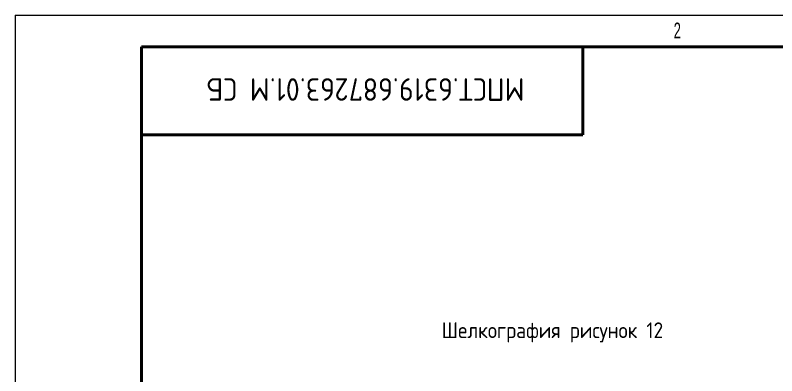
# Model space of a CAD drawing. Header units: inches. Extents: x 10 to 430, y -15 to 282.
# Drawn here: x 9.8 to 130.6, y 224.7 to 282 of the extents above; entities that cross this region are included whole.
import ezdxf

# ---------------------------------------------------------------- set-up
doc = ezdxf.new("R2010")
doc.units = ezdxf.units.IN
doc.header["$MEASUREMENT"] = 0
doc.layers.add('ОСНОВНОЙ', color=7, linetype='Continuous', lineweight=25)
doc.styles.add('SLDTEXTSTYLE3', font='TXT', dxfattribs={"width": 0.605})
doc.styles.add('СПДС', font='isocpeur.ttf', dxfattribs={"width": 0.9})

msp = doc.modelspace()

# ---------------------------------------------------------------- linework, layer by layer
at = {"color": 7, "linetype": 'Continuous', "lineweight": 18}
for q in [(429.83, 281.96), (9.83, -15.04)]:
    msp.add_line((9.83, 281.96), q, dxfattribs=at)
at = {"color": 7, "linetype": 'Continuous', "lineweight": 50}
for p, q in [((29.83, -10.04), (29.83, 276.96)), ((29.83, 276.96), (424.83, 276.96)), ((99.83, 276.96), (99.83, 262.96)), ((29.83, 262.96), (99.83, 262.96))]:
    msp.add_line(p, q, dxfattribs=at)
at = {"layer": 'ОСНОВНОЙ', "linetype": 'Continuous', "lineweight": 18}
for p, q in [((29.83, -10.04), (29.83, 276.96)), ((29.83, 276.96), (424.83, 276.96))]:
    msp.add_line(p, q, dxfattribs=at)

# ---------------------------------------------------------------- texts
at = {"color": 7, "linetype": 'Continuous', "lineweight": 0, "insert": (65.39, 268.39), "char_height": 2.5, "attachment_point": 2, "rotation": 180, "style": 'СПДС'}
msp.add_mtext('{\\H1.42857x;МПСТ.6319.687263.01.М СБ}', dxfattribs=at)
at = {"insert": (95.01, 233.21), "char_height": 2.5, "attachment_point": 2, "style": 'СПДС'}
msp.add_mtext_dynamic_manual_height_columns('Шелкография рисунок 12', width=34.7669, gutter_width=12.5, heights=[0], dxfattribs=at)
at = {"layer": 'ОСНОВНОЙ', "insert": (114.81, 280.79), "char_height": 2.5, "attachment_point": 2, "style": 'SLDTEXTSTYLE3'}
msp.add_mtext('2', dxfattribs=at)

doc.saveas('drawing.dxf')
